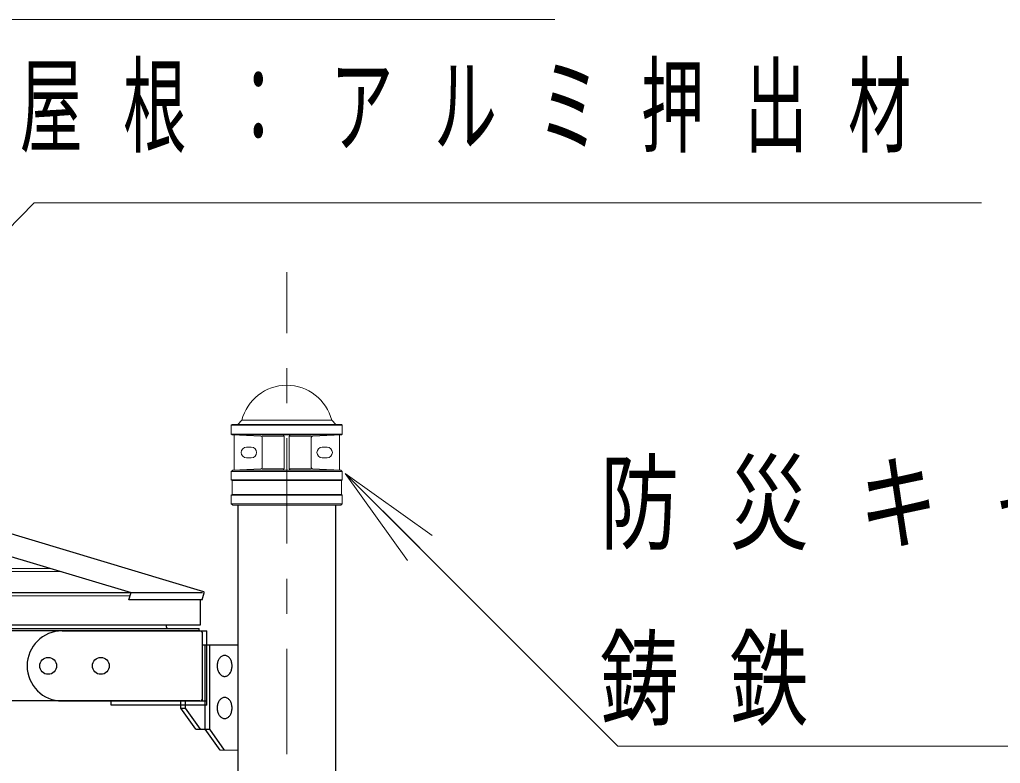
# Model space of a CAD drawing. Units: millimetres on the paper. Extents: x -365 to 10, y -38 to 257.
# Drawn here: x -250.5 to -222.55, y 116.12 to 137.32 of the extents above; entities that cross this region are included whole.
import ezdxf

# ---------------------------------------------------------------- set-up
doc = ezdxf.new("R2010")
doc.units = ezdxf.units.MM
doc.linetypes.add('USER2', pattern=[6, 3, -1, 1, -1])
doc.layers.add('LY_1', color=7, linetype='Continuous', lineweight=13)
doc.styles.add('ＭＳ ゴシック', font='')
doc.styles.get('ＭＳ ゴシック').set_extended_font_data('MS Gothic')

msp = doc.modelspace()

# ---------------------------------------------------------------- linework, layer by layer
at = {"layer": 'LY_1', "linetype": 'USER2'}
msp.add_line((-242.891, 62.383), (-242.891, 130.122), dxfattribs=at)
at = {"layer": 'LY_1', "color": 131, "lineweight": 25}
for p, q in [((-274.785, 129.224), (-247.33, 120.987)), ((-272.62, 129.224), (-245.267, 121.018)), ((-247.392, 120.779), (-247.33, 120.987)), ((-245.305, 120.779), (-247.392, 120.779)), ((-245.305, 120.779), (-245.245, 120.978)), ((-275.291, 119.961), (-245.391, 119.961)), ((-246.327, 120.067), (-246.327, 120.017)), ((-245.391, 119.897), (-245.391, 119.961)), ((-245.371, 119.897), (-275.291, 119.897)), ((-245.471, 119.897), (-246.311, 119.897)), ((-246.271, 119.897), (-245.391, 119.897)), ((-245.291, 117.977), (-245.291, 119.817)), ((-245.291, 117.897), (-245.291, 119.497)), ((-245.371, 117.897), (-275.291, 117.897)), ((-245.906, 117.897), (-245.291, 117.897))]:
    msp.add_line(p, q, dxfattribs=at)
at = {"layer": 'LY_1'}
for p, q in [((-244.289, 125.779), (-244.171, 125.897)), ((-244.171, 125.897), (-241.611, 125.897)), ((-241.493, 125.779), (-241.611, 125.897)), ((-244.471, 125.759), (-244.451, 125.779)), ((-244.471, 125.759), (-241.311, 125.759)), ((-244.471, 125.759), (-244.471, 125.499)), ((-244.451, 125.779), (-241.331, 125.779)), ((-241.331, 125.779), (-241.311, 125.759)), ((-241.311, 125.759), (-241.311, 125.499)), ((-244.471, 125.499), (-244.451, 125.479)), ((-244.471, 125.499), (-241.311, 125.499)), ((-244.451, 125.479), (-241.331, 125.479)), ((-244.451, 125.479), (-243.629, 125.444)), ((-244.391, 125.475), (-244.391, 124.483)), ((-243.591, 125.442), (-242.961, 125.442)), ((-243.591, 125.404), (-243.591, 124.554)), ((-242.961, 125.439), (-242.961, 124.519)), ((-242.191, 125.442), (-242.821, 125.442)), ((-242.821, 125.439), (-242.821, 124.519)), ((-242.191, 125.404), (-242.191, 124.554)), ((-241.331, 125.479), (-242.153, 125.444)), ((-241.391, 125.475), (-241.391, 124.483)), ((-241.331, 125.479), (-241.311, 125.499)), ((-244.041, 125.129), (-243.901, 125.129)), ((-241.741, 125.129), (-241.881, 125.129)), ((-244.041, 124.829), (-243.901, 124.829)), ((-241.741, 124.829), (-241.881, 124.829)), ((-244.431, 124.479), (-244.471, 124.439)), ((-244.471, 124.439), (-244.471, 124.199)), ((-244.471, 124.439), (-241.311, 124.439)), ((-244.431, 124.479), (-243.629, 124.514)), ((-244.431, 124.479), (-241.351, 124.479)), ((-243.591, 124.516), (-242.961, 124.516)), ((-242.191, 124.516), (-242.821, 124.516)), ((-241.351, 124.479), (-242.153, 124.514)), ((-241.351, 124.479), (-241.311, 124.439)), ((-241.311, 124.439), (-241.311, 124.199)), ((-244.471, 124.199), (-244.451, 124.179)), ((-244.471, 124.199), (-241.311, 124.199)), ((-244.451, 124.179), (-244.451, 123.779)), ((-244.451, 124.179), (-241.331, 124.179)), ((-241.311, 124.199), (-241.331, 124.179)), ((-241.331, 124.179), (-241.331, 123.779)), ((-241.222, 124.38), (-239.101, 122.258)), ((-241.222, 124.38), (-238.747, 122.612)), ((-239.455, 121.905), (-241.222, 124.38)), ((-244.451, 123.779), (-244.471, 123.759)), ((-244.471, 123.759), (-244.471, 123.519)), ((-244.471, 123.759), (-241.311, 123.759)), ((-244.451, 123.779), (-241.331, 123.779)), ((-241.331, 123.779), (-241.311, 123.759)), ((-241.311, 123.759), (-241.311, 123.519)), ((-244.471, 123.519), (-244.431, 123.479)), ((-244.471, 123.519), (-241.311, 123.519)), ((-244.431, 123.479), (-241.351, 123.479)), ((-241.311, 123.519), (-241.351, 123.479)), ((-244.788, 116.497), (-244.289, 116.497))]:
    msp.add_line(p, q, dxfattribs=at)
at = {"layer": 'LY_1', "lineweight": 25}
for p, q in [((-244.289, 123.479), (-244.289, 115.741)), ((-241.493, 115.741), (-241.493, 123.479)), ((-245.351, 120.067), (-245.351, 120.779)), ((-275.291, 120.067), (-245.351, 120.067)), ((-245.213, 117.097), (-245.213, 119.497)), ((-245.086, 117.097), (-245.086, 119.497)), ((-245.906, 117.697), (-245.906, 117.897)), ((-245.906, 117.697), (-245.779, 117.697)), ((-245.481, 117.097), (-245.906, 117.697)), ((-245.779, 117.697), (-245.779, 117.897)), ((-245.354, 117.097), (-245.779, 117.697)), ((-245.481, 117.097), (-245.086, 117.097)), ((-244.788, 116.497), (-245.213, 117.097)), ((-244.661, 116.497), (-245.086, 117.097))]:
    msp.add_line(p, q, dxfattribs=at)
at = {"layer": 'LY_1', "color": 12}
for p, q in [((-249.629, 121.677), (-275.291, 121.677)), ((-249.314, 121.583), (-275.291, 121.583))]:
    msp.add_line(p, q, dxfattribs=at)
at = {"layer": 'LY_1', "color": 4, "lineweight": 25}
msp.add_line((-275.291, 120.987), (-245.291, 120.987), dxfattribs=at)
at = {"layer": 'LY_1', "color": 4}
msp.add_line((-247.358, 120.893), (-275.291, 120.893), dxfattribs=at)
at = {"layer": 'LY_1', "color": 40, "lineweight": 25}
for p, q in [((-249.291, 119.897), (-245.171, 119.897)), ((-245.171, 117.777), (-245.171, 119.897)), ((-249.291, 117.897), (-245.171, 117.897)), ((-247.891, 117.777), (-247.891, 117.897)), ((-245.171, 117.777), (-247.891, 117.777))]:
    msp.add_line(p, q, dxfattribs=at)
at = {"layer": 'LY_1', "color": 2, "lineweight": 25}
msp.add_line((-245.291, 119.497), (-244.289, 119.497), dxfattribs=at)
at = {"layer": 'LY_1'}
for points in [[(-264.317, 126.536), (-253.537, 137.316), (-235.252, 137.316)], [(-257.904, 124.098), (-250.088, 132.09), (-223.088, 132.09)], [(-241.222, 124.38), (-233.452, 116.61), (-206.452, 116.61)]]:
    msp.add_lwpolyline(points, dxfattribs=at)
at = {"layer": 'LY_1', "lineweight": 25}
for points in [[(-244.661, 119.197), (-244.68, 119.196), (-244.698, 119.193), (-244.716, 119.187), (-244.734, 119.179), (-244.751, 119.169), (-244.767, 119.157), (-244.783, 119.143), (-244.798, 119.127), (-244.811, 119.109), (-244.824, 119.09), (-244.835, 119.069), (-244.845, 119.047), (-244.854, 119.024), (-244.861, 119), (-244.866, 118.975), (-244.87, 118.949), (-244.873, 118.924), (-244.873, 118.897), (-244.873, 118.871), (-244.87, 118.845), (-244.866, 118.82), (-244.861, 118.795), (-244.854, 118.771), (-244.845, 118.747), (-244.835, 118.725), (-244.824, 118.705), (-244.811, 118.685), (-244.798, 118.668), (-244.783, 118.652), (-244.767, 118.638), (-244.751, 118.625), (-244.734, 118.615), (-244.716, 118.608), (-244.698, 118.602), (-244.68, 118.599), (-244.661, 118.597), (-244.643, 118.599), (-244.624, 118.602), (-244.606, 118.608), (-244.589, 118.615), (-244.572, 118.625), (-244.555, 118.638), (-244.54, 118.652), (-244.525, 118.668), (-244.511, 118.685), (-244.499, 118.705), (-244.488, 118.725), (-244.478, 118.747), (-244.469, 118.771), (-244.462, 118.795), (-244.456, 118.82), (-244.452, 118.845), (-244.45, 118.871), (-244.449, 118.897), (-244.45, 118.924), (-244.452, 118.949), (-244.456, 118.975), (-244.462, 119), (-244.469, 119.024), (-244.478, 119.047), (-244.488, 119.069), (-244.499, 119.09), (-244.511, 119.109), (-244.525, 119.127), (-244.54, 119.143), (-244.555, 119.157), (-244.572, 119.169), (-244.589, 119.179), (-244.606, 119.187), (-244.624, 119.193), (-244.643, 119.196)], [(-244.661, 117.997), (-244.68, 117.996), (-244.698, 117.993), (-244.716, 117.987), (-244.734, 117.979), (-244.751, 117.969), (-244.767, 117.957), (-244.783, 117.943), (-244.798, 117.927), (-244.811, 117.909), (-244.824, 117.89), (-244.835, 117.869), (-244.845, 117.847), (-244.854, 117.824), (-244.861, 117.8), (-244.866, 117.775), (-244.87, 117.749), (-244.873, 117.724), (-244.873, 117.697), (-244.873, 117.671), (-244.87, 117.645), (-244.866, 117.62), (-244.861, 117.595), (-244.854, 117.571), (-244.845, 117.547), (-244.835, 117.525), (-244.824, 117.505), (-244.811, 117.485), (-244.798, 117.468), (-244.783, 117.452), (-244.767, 117.438), (-244.751, 117.425), (-244.734, 117.415), (-244.716, 117.408), (-244.698, 117.402), (-244.68, 117.399), (-244.661, 117.397), (-244.643, 117.399), (-244.624, 117.402), (-244.606, 117.408), (-244.589, 117.415), (-244.572, 117.425), (-244.555, 117.438), (-244.54, 117.452), (-244.525, 117.468), (-244.511, 117.485), (-244.499, 117.505), (-244.488, 117.525), (-244.478, 117.547), (-244.469, 117.571), (-244.462, 117.595), (-244.456, 117.62), (-244.452, 117.645), (-244.45, 117.671), (-244.449, 117.697), (-244.45, 117.724), (-244.452, 117.749), (-244.456, 117.775), (-244.462, 117.8), (-244.469, 117.824), (-244.478, 117.847), (-244.488, 117.869), (-244.499, 117.89), (-244.511, 117.909), (-244.525, 117.927), (-244.54, 117.943), (-244.555, 117.957), (-244.572, 117.969), (-244.589, 117.979), (-244.606, 117.987), (-244.624, 117.993), (-244.643, 117.996)]]:
    msp.add_lwpolyline(points, close=True, dxfattribs=at)
at = {"layer": 'LY_1', "color": 40, "lineweight": 25}
for centre in [(-249.691, 118.897), (-248.191, 118.897)]:
    msp.add_circle(centre, 0.24, dxfattribs=at)
at = {"layer": 'LY_1'}
for centre, radius, start, end in [((-242.891, 125.578), 1.319, 14.0025, 165.9975), ((-243.631, 125.404), 0.04, 0, 87.5), ((-243.001, 125.439), 0.04, 0, 90), ((-242.781, 125.439), 0.04, 90, 180), ((-242.151, 125.404), 0.04, 92.5, 180), ((-244.041, 124.979), 0.15, 90, 270), ((-243.901, 124.979), 0.15, 270, 90), ((-241.881, 124.979), 0.15, 90, 270), ((-241.741, 124.979), 0.15, 270, 90), ((-243.631, 124.554), 0.04, 272.5, 0), ((-243.001, 124.519), 0.04, 270, 0), ((-242.781, 124.519), 0.04, 180, 270), ((-242.151, 124.554), 0.04, 180, 267.5)]:
    msp.add_arc(centre, radius, start, end, dxfattribs=at)
at = {"layer": 'LY_1', "color": 131, "lineweight": 25}
for centre, radius, start, end in [((-245.276, 120.987), 0.032, 343.3008, 73.3008), ((-246.271, 120.017), 0.056, 180, 270), ((-245.371, 119.817), 0.08, 0, 90), ((-245.371, 117.977), 0.08, 270, 0)]:
    msp.add_arc(centre, radius, start, end, dxfattribs=at)
at = {"layer": 'LY_1', "color": 40, "lineweight": 25}
msp.add_arc((-249.291, 118.897), 1, 90, 270, dxfattribs=at)

# ---------------------------------------------------------------- texts
at = {"layer": 'LY_1', "char_height": 2.199, "attachment_point": 4, "style": 'ＭＳ ゴシック'}
for s, insert in [('\\T1.64;\\W0.6;屋根：アルミ押出材', (-250.505, 134.74)), ('\\T1.64;\\W0.75;防災キャップ：', (-233.962, 123.41)), ('\\T1.64;\\W0.75;鋳鉄\u3000ＦＣＤ４５０', (-233.962, 118.41))]:
    msp.add_mtext(s, dxfattribs=dict(at, insert=insert))

doc.saveas('drawing.dxf')
